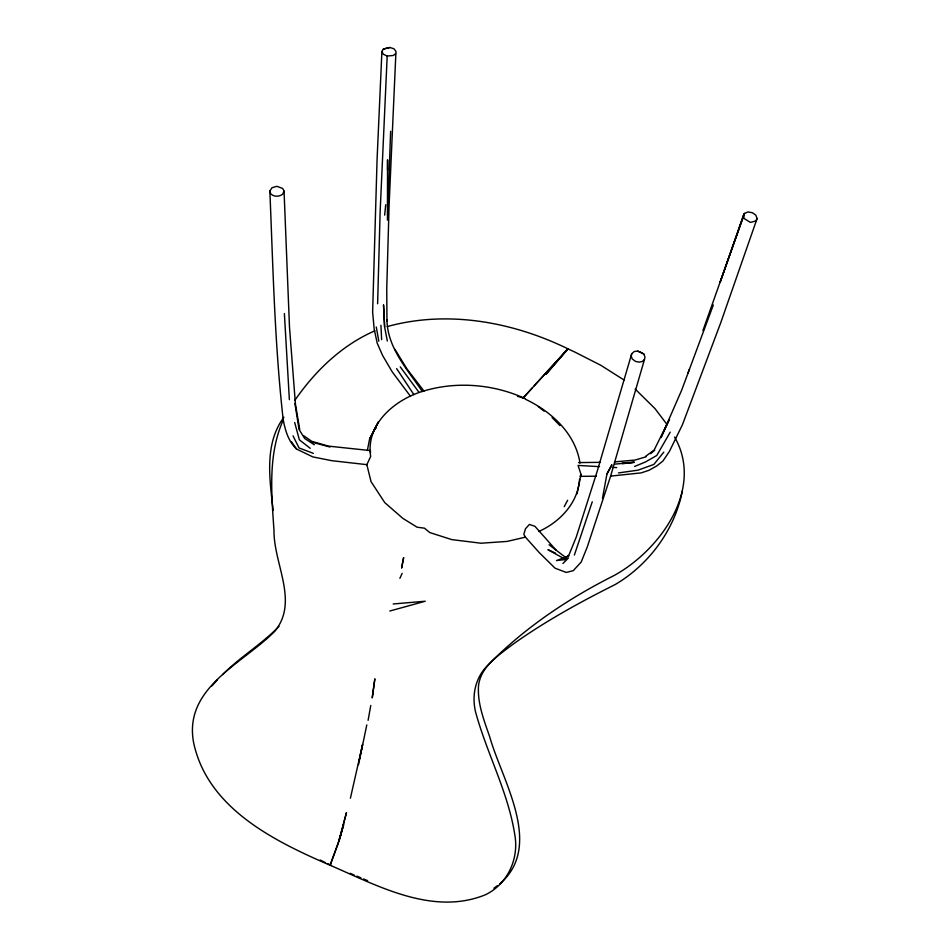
<?xml version="1.0" encoding="UTF-8"?>
<svg xmlns="http://www.w3.org/2000/svg" width="950" height="950" viewBox="0 0 950 950"><rect width="100%" height="100%" fill="white"/><g stroke="black" fill="none" stroke-linecap="round" stroke-linejoin="round"><path stroke-width="1.43" d="M387.541 170.074L387.553 159.849L387.434 220.103L390.628 131.326M377.613 303.751L380.119 212.289L387.184 56.05L383.337 54.233L381.9 51.502L383.396 49.032L389.844 47.5L393.941 48.759L395.96 51.336L389.084 205.711L386.745 288.61L386.959 321.254M381.9 51.502L377.079 159.398L372.626 312.218L374.205 329.246L377.233 343.247L382.565 355.395L392.207 371.842L410.471 396.281M569.026 555.845L556.486 560.583L564.371 559.645L569.145 554.539L576.306 536.904L597.372 470.713L631.714 353.744L634.256 351.5L637.699 351.12L640.454 352.141L643.839 354.006L644.955 356.998L644.456 359.527L610.458 476.662L587.266 546.962L581.198 562.032L573.266 570.665L566.271 572.446L555.049 568.183L539.173 552.532L525.445 537.154L507.122 541.417L481.021 543.222L451.832 539.624L429.804 532.57L424.436 528.176L417.086 527.202L402.8 518.344L384.762 502.621L371.022 481.614L366.854 464.657L370.678 456.463C365.548 424.448 394.392 400.045 422.216 391.459C455.762 380.986 493.062 383.942 524.934 398.489M384.667 215.127L385.712 204.725M368.101 720.337L370.773 705.458M538.769 531.489C559.669 522.203 578.122 502.966 579.559 479.263M602.442 498.465L606.943 474.003L611.8 464.978L606.943 474.003M366.807 724.898L358.483 764.655M367.341 450.514L369.621 438.924L378.373 421.978L369.621 438.924M577.006 493.822L581.02 474.43L578.051 465.429L599.521 466.64M631.714 353.744L631.204 356.179L632.284 358.957L635.562 361.451L639.231 362.116L642.295 361.511L644.456 359.527M359.053 761.199L362.579 744.527L350.396 798.238M682.349 490.984C674.797 529.637 649.028 564.644 615.232 584.511C579.619 602.371 544.564 621.609 512.145 644.872C498.156 655.654 480.676 666.663 478.503 685.852C477.363 703.534 483.978 720.254 489.654 736.654C502.039 780.579 544.267 845.844 499.664 883.987M340.314 836.297L338.723 841.557L346.477 812.594L339.815 838.363L330.113 865.248C377.732 885.792 432.903 916.263 485.593 894.686C507.633 883.999 519.068 858.776 514.829 834.991C508.202 792.051 486.804 753.445 475.522 711.799C471.651 695.329 475.332 677.742 487.481 665.617C523.783 628.366 567.756 598.844 614.116 575.51C659.799 550.359 704.425 489.143 674.607 437.071M339.815 838.363L343.651 824.659L337.867 844.372L330.113 865.248C274.027 841.035 207.777 808.403 193.658 742.888C183.101 687.634 242.939 663.634 274.811 631.239C299.096 601.718 273.659 564.027 274.004 530.706C271.498 493.81 267.757 454.231 283.409 419.651M574.382 555.014L592.266 501.778M702.917 330.6L744.467 213.441L743.387 215.448L720.112 282.304L744.467 213.441L748.018 211.933L752.412 212.752L755.784 215.104L757.114 218.476L720.658 322.964L682.444 424.709L669.406 451.428L662.91 461.035L656.676 465.999L648.909 470.321L641.214 472.886L611.076 476.045M713.331 304.962L681.756 389.963L661.034 437.511L669.489 419.235L654.146 450.015L645.572 456.392M687.871 373.397L689.451 369.229M284.05 191.081L282.696 194.168C279.288 196.935 273.909 197.018 270.738 193.848L269.848 191.021L271.985 187.732L276.913 186.307L282.673 188.48L284.05 191.081L289.489 326.978L295.402 403.833L299.713 429.543M399.891 578.301L402.135 573.361M581.02 474.43L580.07 476.354L596.303 476.188M757.114 218.476L755.832 220.958L750.381 222.407L744.23 218.571L743.387 215.448M564.217 506.694L567.625 500.246M670.225 432.167L656.771 455.489L645.454 461.961L634.612 466.462M211.791 686.066L217.526 679.666M283.908 417.252C263.969 443.911 269.752 479.596 273.137 510.483M294.738 400.484C315.056 371.058 341.715 345.23 374.834 330.826M663.789 452.152L653.849 464.431L638.151 470.131L618.521 472.922M565.202 352.201L567.957 348.84L574.809 352.058L600.732 365.239L624.233 380.142M534.232 385.712L567.957 348.84C512.608 321.789 447.414 309.902 387.232 326.586M567.957 348.84L545.965 374.3L567.957 348.84L523.153 397.967L517.489 396.304M523.153 397.967L532.131 388.087M374.11 430.148L376.129 428.058M562.934 563.492L568.563 557.852M222.656 674.583C240.029 656.961 261.725 644.254 278.944 626.418M650.596 453.732L654.693 450.217M395.639 53.651L393.383 55.468L387.184 56.05M493.917 888.25L497.361 885.685M564.371 559.645L566.746 558.184M646.131 456.784L635.039 460.061L614.496 461.902M389.844 47.5L383.396 49.032M389.809 611.016L425.232 601.231L393.181 603.974M622.357 462.852L634.244 462.306L614.864 464.122M578.597 462.591L599.961 462.341M622.393 463.707L634.244 462.306M612.406 467.353L616.704 467.59M366.854 464.657L331.93 460.702L312.847 456.926L296.519 449.029C288.194 441.097 285.238 430.35 283.171 419.425C274.621 343.591 273.054 267.199 269.848 191.021M310.84 441.845L329.959 447.011M313.334 453.34L299.024 447.949L293.027 435.836M350.122 873.323L354.16 875.009M356.844 876.137L360.881 877.836M363.577 878.964L367.614 880.65M555.524 553.161L547.936 549.682L562.863 557.994M327.904 863.823L331.443 865.45M637.699 351.12L643.839 354.006M320.186 860.011L325.411 862.624M525.303 399.166C551.392 411.54 575.391 433.39 579.999 463.137M314.331 444.802L304.689 438.484L299.084 429.519L294.892 403.453M303.846 435.848L311.766 441.322L328.439 446.12L370.429 450.585L370.488 452.746M549.076 544.754L565.582 557.413M310.211 448.305L299.369 439.838L294.678 422.501M538.329 406.6L544.077 411.16M552.104 417.549L559.942 425.588M635.134 389.049L655.013 408.631L667.066 424.543M556.189 550.276L534.898 526.288L529.364 524.459L525.492 528.77L523.806 534.304L525.445 537.154M400.247 366.866L419.045 392.409M291.567 441.916L296.519 449.029M396.637 368.624L413.903 394.654M394.915 349.291L406.826 368.754L424.009 391.115L422.216 391.459C407.455 369.277 387.469 348.08 386.947 319.841M384.619 326.978L383.539 305.033L384.619 326.978L387.339 341.05M376.283 327.002L378.789 341.181M284.382 313.524L289.37 399.653M380.926 325.268L381.627 339.613M372.721 694.058L372.246 697.941L374.858 678.811L372.721 694.058M403.619 557.697L401.66 567.839L403.619 557.697"/></g></svg>
